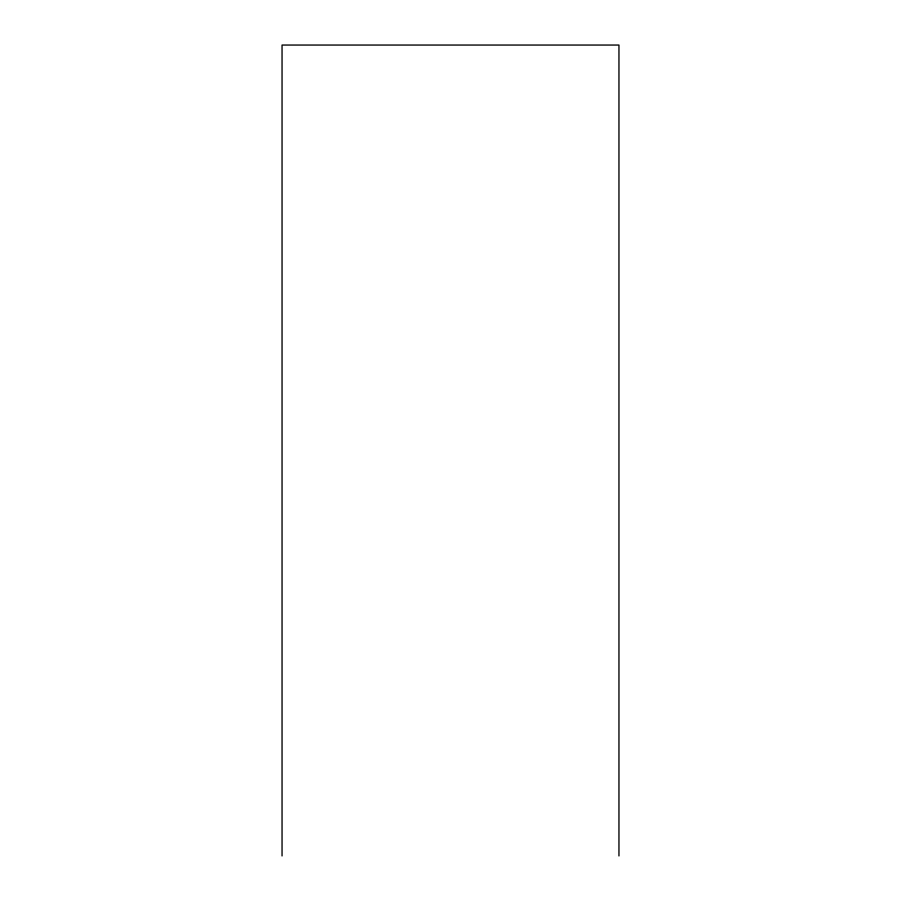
<?xml version="1.0" encoding="UTF-8"?>
<svg xmlns="http://www.w3.org/2000/svg" width="901" height="901" viewBox="0 0 901 901"><rect width="100%" height="100%" fill="white"/><g stroke="black" fill="none" stroke-linecap="round" stroke-linejoin="round"><path stroke-width="1.35" d="M618.953 855.95L618.953 45.05L282.047 45.05L282.047 855.95"/></g></svg>
